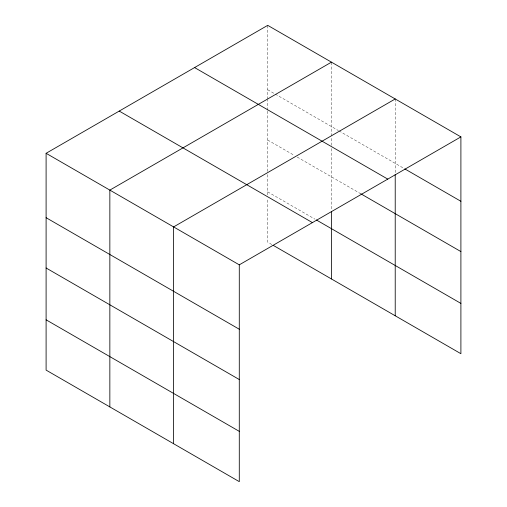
<?xml version="1.0" encoding="UTF-8"?>
<svg xmlns="http://www.w3.org/2000/svg" width="507" height="507" viewBox="0 0 507 507"><rect width="100%" height="100%" fill="white"/><g stroke="black" fill="none" stroke-linecap="round" stroke-linejoin="round"><path stroke-width="0.38" stroke-dasharray="2.54 1.9" d="M267.715 171.448L267.715 110.97M267.715 110.184L267.715 99.961M267.715 99.176L267.715 25.35M331.464 148.557L331.464 209.828M331.464 145.414L331.464 136.77M331.464 135.984L331.464 62.158M267.715 89.745L274.566 93.706M275.25 94.099L338.321 130.514M339.006 130.907L404.111 168.495M267.715 140.046L294.447 155.478M297.191 157.062L360.946 193.87M267.715 191.868L315.012 219.176M271.828 244.539L267.715 242.162L267.715 198.155M395.219 98.966L395.219 173.578M267.715 174.592L267.715 195.011"/><path stroke-width="0.76" d="M460.901 136.89L267.715 25.35L46.099 153.298L46.099 370.11L239.285 481.65L239.285 264.838L460.901 136.89L460.901 353.702L273.197 245.331M331.464 62.158L109.848 190.106L109.848 406.918M395.219 98.966L173.603 226.914L173.603 443.726M404.795 168.894L460.901 201.285M194.58 67.57L387.773 179.11M360.946 193.87L460.901 251.58M316.387 219.968L460.901 303.401M119.227 111.077L312.42 222.611M46.099 153.298L239.285 264.838M46.099 217.699L239.285 329.233M46.099 267.994L239.285 379.534M46.099 319.816L239.285 431.356M395.219 174.364L395.219 315.779M331.464 211.4L331.464 278.97"/></g></svg>
